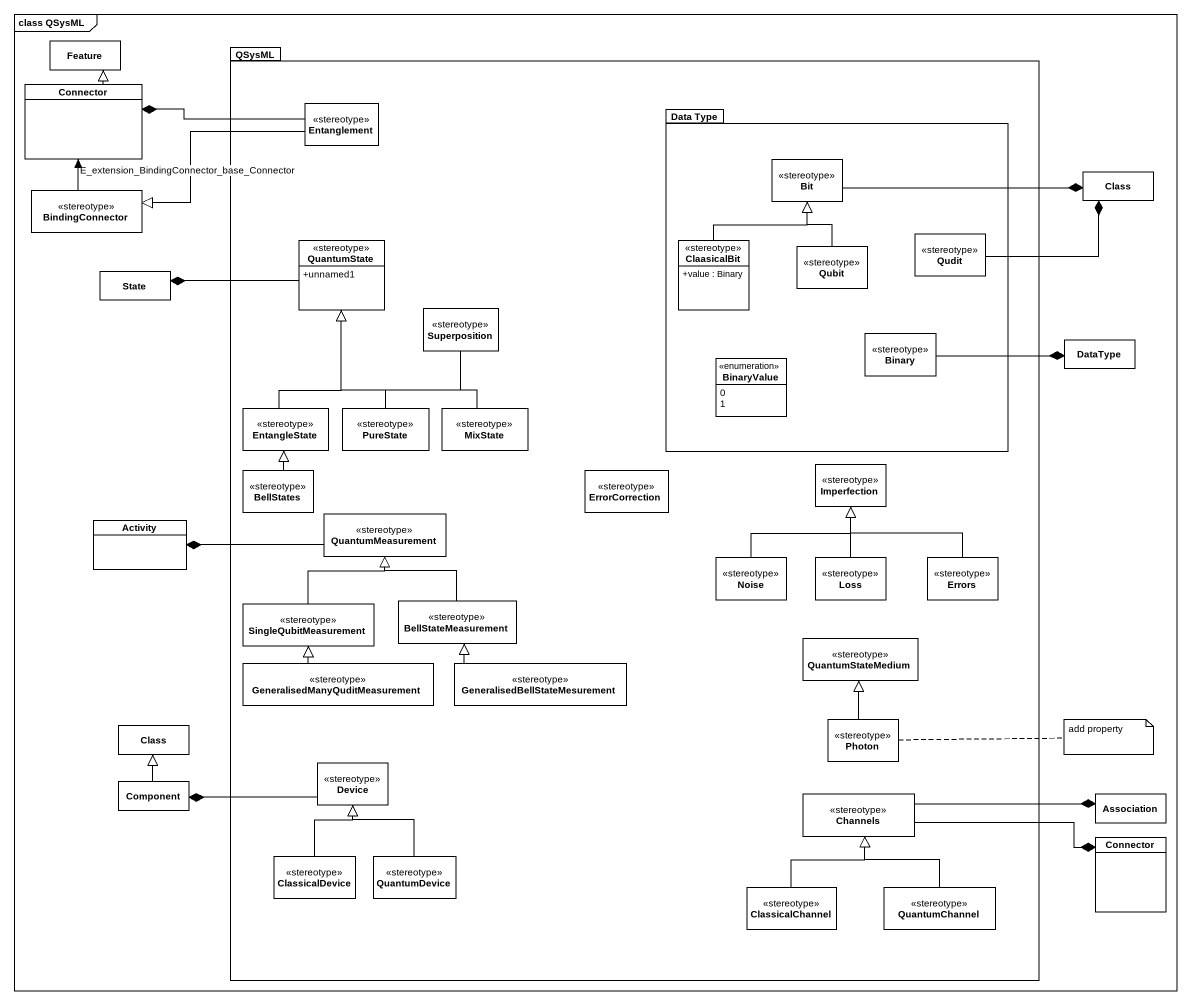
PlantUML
@startuml
mainframe class QSysML
hide circle
hide empty members
skinparam classAttributeIconSize 0
class Feature
package QSysML {
  class Entanglement <<stereotype>>
  package "Data Type" as Data_Type {
    class Bit <<stereotype>>
    class ClaasicalBit <<stereotype>> {
      +value : Binary
    }
    class Qubit <<stereotype>>
    class Qudit <<stereotype>>
    class Binary <<stereotype>>
    enum BinaryValue {
      0
      1
    }
  }
  class QuantumState <<stereotype>> {
    +unnamed1
  }
  class Superposition <<stereotype>>
  class EntangleState <<stereotype>>
  class PureState <<stereotype>>
  class MixState <<stereotype>>
  class Imperfection <<stereotype>>
  class BellStates <<stereotype>>
  class ErrorCorrection <<stereotype>>
  class QuantumMeasurement <<stereotype>>
  class Noise <<stereotype>>
  class Loss <<stereotype>>
  class Errors <<stereotype>>
  class SingleQubitMeasurement <<stereotype>>
  class BellStateMeasurement <<stereotype>>
  class "GeneralisedManyQuditMeasurement" as GeneralisedManyQuditMeasurem <<stereotype>>
  class "GeneralisedBellStateMesurement" as GeneralisedBellStateMesureme <<stereotype>>
  class QuantumStateMedium <<stereotype>>
  class Photon <<stereotype>>
  class Device <<stereotype>>
  class Channels <<stereotype>>
  class ClassicalDevice <<stereotype>>
  class QuantumDevice <<stereotype>>
  class ClassicalChannel <<stereotype>>
  class QuantumChannel <<stereotype>>
}
class Connector
class "Class" as Class_
class BindingConnector <<stereotype>>
class "State" as State_
class DataType
class Activity
class "Class" as Class__2
class "Component" as Component_
class Association
class "Connector" as Connector_2
Connector -up-|> Feature
Entanglement -left-* Connector
Entanglement -left-|> BindingConnector
Bit -right-* Class_
BindingConnector -up-> Connector : E_extension_BindingConnector_base_Connector
QuantumState -left-* State_
ClaasicalBit -up-|> Bit
Qubit -up-|> Bit
Qudit -right-* Class_
Superposition -left-|> QuantumState
Binary -right-* DataType
EntangleState -up-|> QuantumState
PureState -up-|> QuantumState
MixState -up-|> QuantumState
BellStates -up-|> EntangleState
QuantumMeasurement -left-* Activity
Noise -up-|> Imperfection
Loss -up-|> Imperfection
Errors -up-|> Imperfection
SingleQubitMeasurement -up-|> QuantumMeasurement
BellStateMeasurement -up-|> QuantumMeasurement
GeneralisedManyQuditMeasurem -up-|> SingleQubitMeasurement
GeneralisedBellStateMesureme -up-|> BellStateMeasurement
Photon -up-|> QuantumStateMedium
Component_ -up-|> Class__2
Device -left-* Component_
Channels -right-* Association
Channels -right-* Connector_2
ClassicalDevice -up-|> Device
QuantumDevice -up-|> Device
ClassicalChannel -up-|> Channels
QuantumChannel -up-|> Channels
note right of Photon : add property
@enduml
